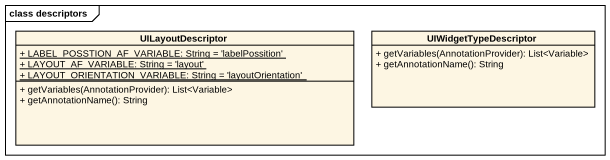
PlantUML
@startuml
mainframe class descriptors
hide circle
hide empty members
skinparam classAttributeIconSize 0
class UILayoutDescriptor {
  {static} + LABEL_POSSTION_AF_VARIABLE: String = 'labelPossition'
  {static} + LAYOUT_AF_VARIABLE: String = 'layout'
  {static} + LAYOUT_ORIENTATION_VARIABLE: String = 'layoutOrientation'
  + getVariables(AnnotationProvider): List<Variable>
  + getAnnotationName(): String
}
class UIWidgetTypeDescriptor {
  + getVariables(AnnotationProvider): List<Variable>
  + getAnnotationName(): String
}
@enduml
